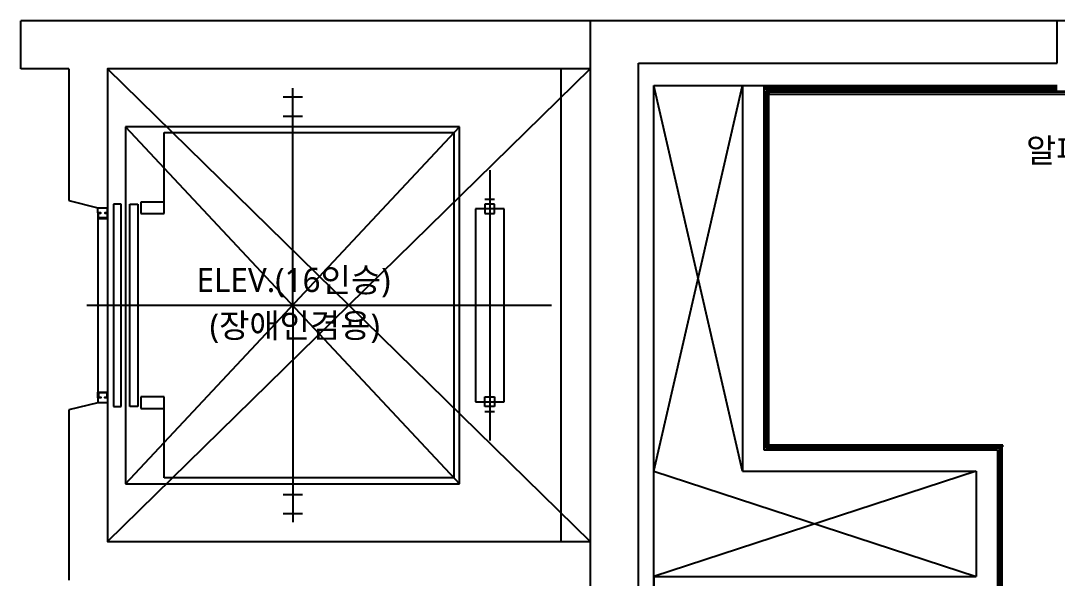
# Model space of a CAD drawing. Header units: millimetres. Extents: x -33000 to 294000, y 0 to 42408.
# Drawn here: x 132918 to 138288, y 20625 to 23515 of the extents above; entities that cross this region are included whole.
import ezdxf
from ezdxf.enums import TextEntityAlignment as Align

# ---------------------------------------------------------------- set-up
doc = ezdxf.new("R2010")
doc.units = ezdxf.units.MM
doc.header["$LTSCALE"] = 50
doc.layers.add('arch', color=8, linetype='Continuous')
doc.layers.add('실명', color=9, linetype='Continuous')
doc.styles.add('FORTELINE', font='malgun.ttf')

msp = doc.modelspace()

# ---------------------------------------------------------------- linework, layer by layer
at = {"layer": 'arch'}
for p, q in [((132918.3, 23264.6), (132918.3, 23514.6)), ((135868.3, 23514.6), (132918.3, 23514.6)), ((135868.3, 23514.6), (135868.3, 17324.6)), ((138288.3, 23514.6), (135868.3, 23514.6)), ((139188.3, 23514.6), (138288.3, 23514.6)), ((138288.3, 23294.6), (138288.3, 23514.6)), ((132918.3, 23264.6), (132918.3, 23364.6)), ((133168.3, 23264.6), (132918.3, 23264.6)), ((133168.3, 23264.6), (133168.3, 22582.1)), ((133368.3, 23264.6), (133368.3, 22544.6)), ((135868.3, 23264.6), (133368.3, 23264.6)), ((133368.3, 23264.6), (135868.3, 20814.6)), ((133368.3, 20814.6), (135868.3, 23264.6)), ((136118.3, 23294.6), (138288.3, 23294.6)), ((136118.3, 17424.6), (136118.3, 23294.6)), ((134327.4, 22039.6), (134327.4, 23164.6)), ((136198.3, 23179.6), (138288.3, 23179.6)), ((136198.3, 17344.6), (136198.3, 23179.6)), ((136658.3, 23179.6), (136658.3, 21179.6)), ((136768.3, 23179.6), (136768.3, 21289.6)), ((136768.3, 23169.6), (138288.3, 23169.6)), ((136768.3, 23159.6), (138288.3, 23159.6)), ((136778.3, 23149.6), (136784.3, 23149.6)), ((136778.3, 21314.6), (136778.3, 23149.6)), ((136793.3, 23149.6), (136784.3, 23149.6)), ((136784.3, 23149.6), (136784.3, 21314.6)), ((136793.3, 21314.6), (136793.3, 23149.6)), ((136793.3, 23143.6), (136793.3, 23149.6)), ((136793.3, 23149.6), (139173.3, 23149.6)), ((134277.4, 23119.6), (134377.4, 23119.6)), ((136793.3, 23143.6), (136793.3, 23134.6)), ((139173.3, 23143.6), (136793.3, 23143.6)), ((136793.3, 23134.6), (139173.3, 23134.6)), ((134277.4, 23019.6), (134377.4, 23019.6)), ((133461.3, 22964.6), (133461.3, 21114.6)), ((135191.3, 22964.6), (133461.3, 22964.6)), ((133461.3, 22964.6), (135191.3, 21114.6)), ((133461.3, 21114.6), (135191.3, 22964.6)), ((133661.3, 22514.6), (133661.3, 22934.6)), ((133661.3, 22934.6), (135161.3, 22934.6)), ((135161.3, 22934.6), (135161.3, 21144.6)), ((135191.3, 21114.6), (135191.3, 22964.6)), ((135348.5, 22739.6), (135348.5, 21339.6)), ((133168.3, 22582.1), (133318.3, 22544.6)), ((133398.3, 22564.6), (133398.3, 21514.6)), ((133438.3, 22564.6), (133398.3, 22564.6)), ((133438.3, 21514.6), (133438.3, 22564.6)), ((133484.3, 21514.6), (133484.3, 22564.6)), ((133484.3, 22564.6), (133524.3, 22564.6)), ((133524.3, 22564.6), (133524.3, 21514.6)), ((133661.3, 22574.6), (133541.3, 22574.6)), ((133541.3, 22574.6), (133541.3, 22514.6)), ((135323.5, 22589.6), (135373.5, 22589.6)), ((135323.5, 22564.6), (135323.5, 22514.6)), ((135373.5, 22564.6), (135323.5, 22564.6)), ((135373.5, 22514.6), (135373.5, 22564.6)), ((133318.3, 22519.6), (133318.3, 22544.6)), ((133318.3, 22544.6), (133368.3, 22544.6)), ((133368.3, 22519.6), (133368.3, 22544.6)), ((133541.3, 22514.6), (133661.3, 22514.6)), ((135273.5, 22539.6), (135273.5, 21539.6)), ((135423.5, 22539.6), (135273.5, 22539.6)), ((135323.5, 22514.6), (135373.5, 22514.6)), ((135423.5, 21539.6), (135423.5, 22539.6)), ((133318.3, 22489.6), (133318.3, 21589.6)), ((133368.3, 22489.6), (133368.3, 21589.6)), ((133261.3, 22039.6), (135668.3, 22039.6)), ((134327.4, 22039.6), (134327.4, 20914.6)), ((133318.3, 21534.6), (133168.3, 21497.1)), ((133318.3, 21559.6), (133318.3, 21534.6)), ((133368.3, 21534.6), (133318.3, 21534.6)), ((133368.3, 21559.6), (133368.3, 21534.6)), ((133368.3, 21534.6), (133368.3, 20814.6)), ((133661.3, 21564.6), (133541.3, 21564.6)), ((133541.3, 21564.6), (133541.3, 21504.6)), ((133661.3, 21144.6), (133661.3, 21564.6)), ((135273.5, 21539.6), (135423.5, 21539.6)), ((135323.5, 21514.6), (135323.5, 21564.6)), ((135323.5, 21564.6), (135373.5, 21564.6)), ((135373.5, 21564.6), (135373.5, 21514.6)), ((133168.3, 21497.1), (133168.3, 20614.6)), ((133398.3, 21514.6), (133438.3, 21514.6)), ((133524.3, 21514.6), (133484.3, 21514.6)), ((133541.3, 21504.6), (133661.3, 21504.6)), ((135373.5, 21514.6), (135323.5, 21514.6)), ((135323.5, 21489.6), (135373.5, 21489.6)), ((136768.3, 21289.6), (137978.3, 21289.6)), ((138006.3, 21314.6), (136778.3, 21314.6)), ((136778.3, 21314.6), (136778.3, 21305.6)), ((136784.3, 21314.6), (136778.3, 21314.6)), ((136778.3, 21299.6), (136778.3, 21305.6)), ((136778.3, 21305.6), (137994.3, 21305.6)), ((136778.3, 21305.6), (138006.3, 21305.6)), ((137994.3, 21299.6), (136778.3, 21299.6)), ((136784.3, 21314.6), (136793.3, 21314.6)), ((137978.3, 21289.6), (137978.3, 19064.6)), ((137988.3, 21299.6), (137994.3, 21299.6)), ((137988.3, 19074.6), (137988.3, 21299.6)), ((138003.3, 21305.6), (137994.3, 21305.6)), ((137994.3, 21305.6), (137994.3, 19074.6)), ((137994.3, 21305.6), (137994.3, 21299.6)), ((137994.3, 21299.6), (137994.3, 19074.6)), ((138003.3, 19074.6), (138003.3, 21305.6)), ((138006.3, 21305.6), (138006.3, 21314.6)), ((136658.3, 21179.6), (137868.3, 21179.6)), ((137868.3, 21179.6), (137868.3, 20634.6)), ((133461.3, 21114.6), (135191.3, 21114.6)), ((135161.3, 21144.6), (133661.3, 21144.6)), ((134277.4, 21059.6), (134377.4, 21059.6)), ((134277.4, 20959.6), (134377.4, 20959.6)), ((133368.3, 20814.6), (135868.3, 20814.6)), ((136198.3, 20634.6), (137868.3, 20634.6)), ((136198.3, 20634.6), (136198.3, 18154.6))]:
    msp.add_line(p, q, dxfattribs=at)
at = {"layer": 'arch', "ltscale": 0.5}
for p, q in [((136658.3, 21179.6), (136198.3, 23179.6)), ((136198.3, 21179.6), (136658.3, 23179.6)), ((137868.3, 21179.6), (136198.3, 20634.6)), ((136198.3, 21179.6), (137868.3, 20634.6))]:
    msp.add_line(p, q, dxfattribs=at)
at = {"layer": 'arch'}
for points in [[(135718.3, 23264.6), (133368.3, 23264.6), (133368.3, 20814.6), (135718.3, 20814.6)], [(133365.3, 22516.6), (133365.3, 22492.6), (133321.3, 22492.6), (133321.3, 22516.6), (133333.3, 22516.6), (133333.3, 22519.6), (133318.3, 22519.6), (133318.3, 22489.6), (133368.3, 22489.6), (133368.3, 22519.6), (133353.3, 22519.6), (133353.3, 22516.6)], [(133365.3, 21562.6), (133365.3, 21586.6), (133321.3, 21586.6), (133321.3, 21562.6), (133333.3, 21562.6), (133333.3, 21559.6), (133318.3, 21559.6), (133318.3, 21589.6), (133368.3, 21589.6), (133368.3, 21559.6), (133353.3, 21559.6), (133353.3, 21562.6)]]:
    msp.add_lwpolyline(points, close=True, dxfattribs=at)

# ---------------------------------------------------------------- texts
at = {"layer": '실명', "linetype": 'ByBlock', "style": 'FORTELINE'}
for s, p in [('알파공간', (138439.9, 22842.3)), ('ELEV.(16인승)', (134331.6, 22170.9)), ('(장애인겸용)', (134338.3, 21934.5))]:
    msp.add_text(s, height=125, dxfattribs=at).set_placement(p, align=Align.MIDDLE_CENTER)

doc.saveas('drawing.dxf')
